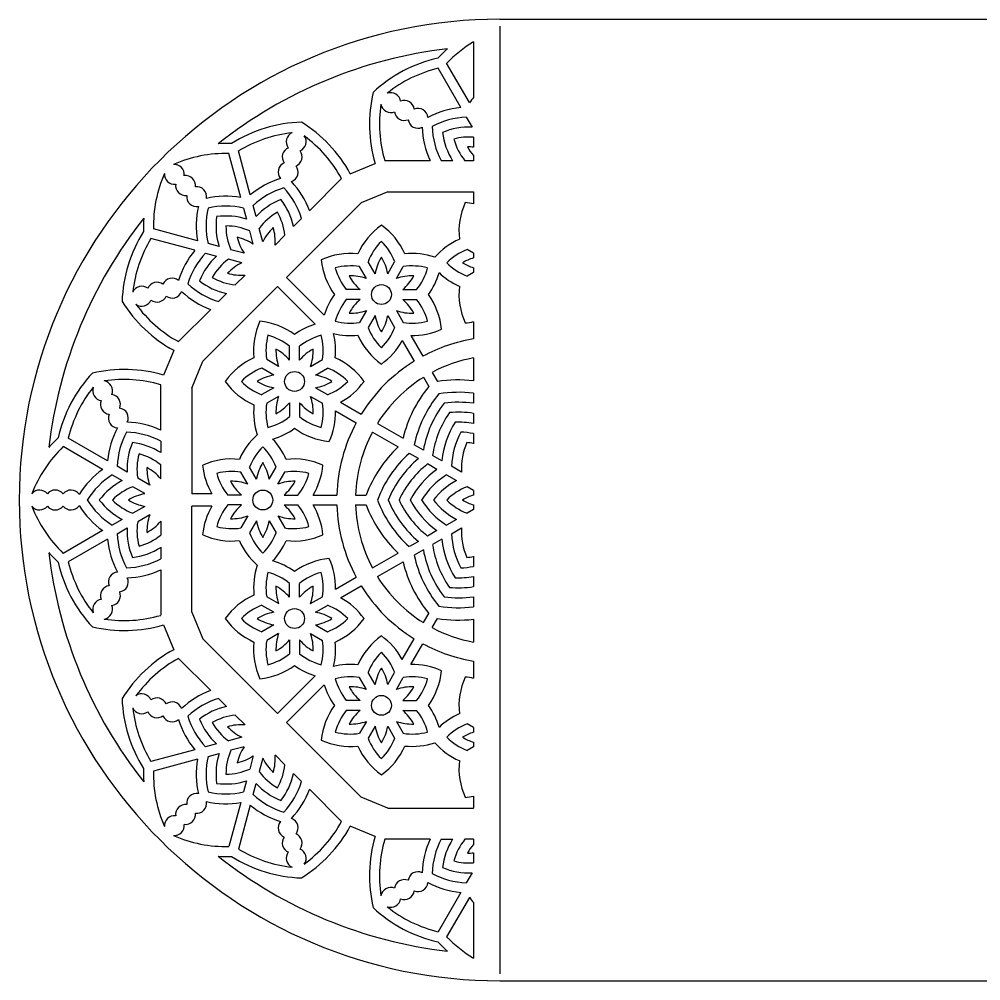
# Model space of a CAD drawing. Extents: x -96 to 194, y 205 to 350.
# Drawn here: x -96 to 49, y 204.6 to 349.6 of the extents above; entities that cross this region are included whole.
import ezdxf

# ---------------------------------------------------------------- set-up
doc = ezdxf.new("R2010")
doc.units = 0
doc.layers.get('0').update_dxf_attribs({"linetype": 'CONTINUOUS'})

msp = doc.modelspace()

# ---------------------------------------------------------------- linework, layer by layer
for p, q in [((-23.53, 349.61), (121.47, 349.61)), ((-23.53, 348.58), (-23.53, 205.65)), ((-27.53, 346.21), (-27.53, 337.83)), ((-29.45, 336.28), (-32.87, 342.22)), ((-28.15, 337.03), (-31.58, 342.97)), ((-28.61, 334.83), (-27.75, 333.33)), ((-27.53, 331.82), (-27.53, 330.32)), ((-62.63, 322.75), (-64.41, 329.37)), ((-61.18, 323.13), (-62.96, 329.76)), ((-46.1, 326.31), (-42.36, 327.86)), ((-34.07, 328.28), (-40.92, 328.28)), ((-30.66, 328.28), (-32.4, 328.28)), ((-27.53, 328.28), (-28.82, 328.28)), ((-27.53, 329.07), (-27.53, 328.28)), ((-52.26, 320.74), (-47.41, 325.59)), ((-40.42, 323.6), (-44.46, 321.92)), ((-40.42, 323.6), (-27.53, 323.6)), ((-27.53, 323.6), (-27.53, 321.75)), ((-44.46, 321.92), (-55.74, 310.64)), ((-62.2, 321.13), (-61.75, 319.46)), ((-60.3, 319.85), (-60.75, 321.52)), ((-53.44, 319.56), (-54.66, 318.34)), ((-69.17, 316.21), (-75.79, 317.99)), ((-60.73, 315.67), (-61.27, 317.68)), ((-59.29, 316.06), (-59.83, 318.07)), ((-69.55, 314.77), (-76.17, 316.54)), ((-57.44, 315.56), (-55.97, 317.03)), ((-65.88, 315.33), (-67.55, 315.78)), ((-62.09, 314.32), (-64.1, 314.85)), ((-27.53, 314.32), (-28.49, 314.88)), ((-67.94, 314.33), (-66.27, 313.88)), ((-62.48, 312.87), (-64.49, 313.41)), ((-27.53, 314.32), (-27.53, 313.62)), ((-43.67, 310.49), (-44.71, 312.3)), ((-42.37, 311.24), (-43.41, 313.04)), ((-40.46, 311.24), (-39.42, 313.04)), ((-39.16, 310.49), (-38.12, 312.3)), ((-27.53, 312.13), (-27.53, 311.43)), ((-61.98, 311.02), (-63.45, 309.55)), ((-50.06, 304.96), (-55.74, 310.64)), ((-27.53, 311.43), (-28.49, 310.88)), ((-68.34, 298.04), (-57.06, 309.32)), ((-51.38, 303.64), (-57.06, 309.32)), ((-64.76, 308.25), (-65.98, 307.02)), ((-44.62, 308.84), (-46.71, 308.84)), ((-38.2, 308.84), (-36.12, 308.84)), ((-44.62, 307.34), (-46.71, 307.34)), ((-38.2, 307.34), (-36.12, 307.34)), ((-67.16, 305.84), (-72.01, 300.99)), ((-43.67, 305.68), (-44.71, 303.88)), ((-42.37, 304.93), (-43.41, 303.13)), ((-40.46, 304.93), (-39.42, 303.13)), ((-39.16, 305.68), (-38.12, 303.88)), ((-27.53, 304), (-27.53, 301.39)), ((-36.98, 301.9), (-35.18, 298.79)), ((-55.25, 298.21), (-55.25, 300.29)), ((-53.76, 298.21), (-53.76, 300.29)), ((-38.27, 301.15), (-36.48, 298.04)), ((-72.73, 299.68), (-74.28, 295.94)), ((-70.01, 294), (-68.34, 298.04)), ((-56.91, 297.25), (-58.71, 298.29)), ((-52.1, 297.25), (-50.3, 298.29)), ((-27.53, 298.54), (-27.53, 295.09)), ((-57.66, 295.95), (-59.46, 296.99)), ((-51.35, 295.95), (-49.55, 296.99)), ((-33.77, 296.35), (-32.97, 294.96)), ((-74.7, 287.65), (-74.7, 294.5)), ((-35.07, 295.61), (-34.27, 294.21)), ((-70.01, 294), (-70.01, 278.05)), ((-57.66, 294.04), (-59.46, 293)), ((-51.35, 294.04), (-49.55, 293)), ((-27.53, 293.2), (-27.53, 291.69)), ((-56.91, 292.74), (-58.71, 291.7)), ((-55.25, 291.78), (-55.25, 289.7)), ((-53.76, 291.78), (-53.76, 289.7)), ((-52.1, 292.74), (-50.3, 291.7)), ((-47.57, 291.86), (-44.46, 290.06)), ((-48.32, 290.56), (-45.21, 288.76)), ((-27.53, 290.17), (-27.53, 288.66)), ((-42.02, 288.65), (-38.15, 286.42)), ((-42.77, 287.36), (-38.9, 285.12)), ((-27.53, 287.13), (-27.53, 285.6)), ((-82.7, 283.03), (-88.64, 286.46)), ((-74.7, 285.98), (-74.7, 284.25)), ((-83.45, 281.73), (-89.38, 285.16)), ((-35.08, 284.65), (-36.45, 285.44)), ((-35.83, 283.35), (-37.2, 284.14)), ((-32.28, 283.03), (-33.69, 283.84)), ((-79.75, 281.33), (-81.25, 282.19)), ((-74.7, 280.32), (-74.7, 282.4)), ((-61.55, 279.52), (-62.59, 281.32)), ((-60.25, 280.27), (-61.29, 282.07)), ((-58.34, 280.27), (-57.3, 282.07)), ((-57.04, 279.52), (-56, 281.32)), ((-33.03, 281.73), (-34.44, 282.55)), ((-29.33, 281.33), (-30.83, 282.19)), ((-82, 280.9), (-80.5, 280.03)), ((-76.35, 279.37), (-78.16, 280.41)), ((-31.58, 280.9), (-30.08, 280.03)), ((-77.1, 278.07), (-78.9, 279.11)), ((-27.53, 278.56), (-28.49, 279.11)), ((-27.53, 278.56), (-27.53, 277.86)), ((-66.98, 278.05), (-70.01, 278.05)), ((-62.51, 277.86), (-64.59, 277.86)), ((-56.09, 277.86), (-54.01, 277.86)), ((-51.72, 277.86), (-48.13, 277.86)), ((-45.32, 277.86), (-43.71, 277.86)), ((-77.1, 276.15), (-78.9, 275.11)), ((-66.98, 276.17), (-70.01, 276.17)), ((-70.01, 260.22), (-70.01, 276.17)), ((-62.51, 276.36), (-64.59, 276.36)), ((-56.09, 276.36), (-54.01, 276.36)), ((-51.72, 276.36), (-48.13, 276.36)), ((-45.32, 276.36), (-43.71, 276.36)), ((-27.53, 275.67), (-28.49, 275.11)), ((-27.53, 276.36), (-27.53, 275.67)), ((-80.5, 274.19), (-82, 273.33)), ((-76.35, 274.86), (-78.16, 273.82)), ((-61.55, 274.7), (-62.59, 272.9)), ((-57.04, 274.7), (-56, 272.9)), ((-30.08, 274.19), (-31.58, 273.33)), ((-81.25, 272.03), (-79.75, 272.89)), ((-74.7, 273.9), (-74.7, 271.82)), ((-60.25, 273.95), (-61.29, 272.15)), ((-58.34, 273.95), (-57.3, 272.15)), ((-30.83, 272.03), (-29.33, 272.89)), ((-83.45, 272.49), (-89.38, 269.06)), ((-82.7, 271.19), (-88.64, 267.77)), ((-33.03, 272.49), (-34.44, 271.68)), ((-32.28, 271.19), (-33.69, 270.38)), ((-74.7, 269.98), (-74.7, 268.24)), ((-35.83, 270.87), (-37.2, 270.08)), ((-42.77, 266.87), (-38.9, 269.1)), ((-35.08, 269.58), (-36.45, 268.78)), ((-27.53, 268.62), (-27.53, 267.09)), ((-42.02, 265.57), (-38.15, 267.8)), ((-74.7, 266.57), (-74.7, 259.72)), ((-48.32, 263.66), (-45.21, 265.46)), ((-27.53, 265.57), (-27.53, 264.05)), ((-55.25, 262.44), (-55.25, 264.52)), ((-53.76, 262.44), (-53.76, 264.52)), ((-47.57, 262.37), (-44.46, 264.16)), ((-56.91, 261.48), (-58.71, 262.52)), ((-52.1, 261.48), (-50.3, 262.52)), ((-27.53, 262.53), (-27.53, 261.02)), ((-57.66, 260.18), (-59.46, 261.22)), ((-51.35, 260.18), (-49.55, 261.22)), ((-70.01, 260.22), (-68.34, 256.18)), ((-35.07, 258.62), (-34.27, 260.01)), ((-74.28, 258.28), (-72.73, 254.54)), ((-57.66, 258.27), (-59.46, 257.23)), ((-51.35, 258.27), (-49.55, 257.23)), ((-33.77, 257.87), (-32.97, 259.26)), ((-27.53, 259.14), (-27.53, 255.68)), ((-56.91, 256.97), (-58.71, 255.93)), ((-52.1, 256.97), (-50.3, 255.93)), ((-68.34, 256.18), (-57.06, 244.9)), ((-55.25, 256.02), (-55.25, 253.93)), ((-53.76, 256.02), (-53.76, 253.93)), ((-38.27, 253.07), (-36.48, 256.18)), ((-36.98, 252.32), (-35.18, 255.43)), ((-67.16, 248.38), (-72.01, 253.23)), ((-27.53, 252.83), (-27.53, 250.22)), ((-42.37, 249.29), (-43.41, 251.09)), ((-40.46, 249.29), (-39.42, 251.09)), ((-51.38, 250.58), (-57.06, 244.9)), ((-43.67, 248.54), (-44.71, 250.34)), ((-39.16, 248.54), (-38.12, 250.34)), ((-50.06, 249.26), (-55.74, 243.58)), ((-65.98, 247.2), (-64.76, 245.98)), ((-44.62, 246.88), (-46.71, 246.88)), ((-38.2, 246.88), (-36.12, 246.88)), ((-44.62, 245.39), (-46.71, 245.39)), ((-38.2, 245.39), (-36.12, 245.39)), ((-61.98, 243.2), (-63.45, 244.67)), ((-43.67, 243.73), (-44.71, 241.93)), ((-39.16, 243.73), (-38.12, 241.93)), ((-44.46, 232.3), (-55.74, 243.58)), ((-42.37, 242.98), (-43.41, 241.18)), ((-40.46, 242.98), (-39.42, 241.18)), ((-27.53, 242.79), (-28.49, 243.34)), ((-27.53, 242.79), (-27.53, 242.09)), ((-62.48, 241.35), (-64.49, 240.81)), ((-69.55, 239.46), (-76.17, 237.68)), ((-66.27, 240.34), (-67.94, 239.89)), ((-62.09, 239.91), (-64.1, 239.37)), ((-27.53, 239.9), (-28.49, 239.35)), ((-27.53, 240.6), (-27.53, 239.9)), ((-69.17, 238.01), (-75.79, 236.24)), ((-67.55, 238.44), (-65.88, 238.89)), ((-60.73, 238.55), (-61.27, 236.54)), ((-59.29, 238.16), (-59.83, 236.15)), ((-57.44, 238.66), (-55.97, 237.19)), ((-54.66, 235.89), (-53.44, 234.66)), ((-61.75, 234.76), (-62.2, 233.09)), ((-60.75, 232.7), (-60.3, 234.37)), ((-52.26, 233.48), (-47.41, 228.63)), ((-40.42, 230.63), (-44.46, 232.3)), ((-27.53, 232.47), (-27.53, 230.63)), ((-62.63, 231.48), (-64.41, 224.85)), ((-61.18, 231.09), (-62.96, 224.47)), ((-40.42, 230.63), (-27.53, 230.63)), ((-42.36, 226.36), (-46.1, 227.91)), ((-34.07, 225.94), (-40.92, 225.94)), ((-32.4, 225.94), (-30.66, 225.94)), ((-27.53, 225.94), (-28.82, 225.94)), ((-27.53, 225.94), (-27.53, 225.16)), ((-27.53, 223.91), (-27.53, 222.4)), ((-27.75, 220.89), (-28.61, 219.39)), ((-29.45, 217.94), (-32.87, 212)), ((-28.15, 217.19), (-31.58, 211.26)), ((-27.53, 216.39), (-27.53, 208.01)), ((-23.53, 204.61), (121.47, 204.61))]:
    msp.add_line(p, q)
for centre in [(-41.41, 308.09), (-54.51, 294.99), (-59.3, 277.11), (-54.51, 259.23), (-41.41, 246.14)]:
    msp.add_circle(centre, 1.5)
for centre, radius, start, end in [((-23.53, 277.11), 72.5, 90, 270), ((-23.53, 277.11), 68.5, 96.6594, 128.3406), ((-17.34, 329.34), 21.2, 131.8025, 137.1941), ((-17.34, 329.34), 19.7, 121.137, 136.2644), ((-28.2, 323.08), 21.2, 102.8059, 133.0294), ((-28.2, 323.08), 19.7, 103.7356, 128.755), ((-22.01, 333.8), 21.2, 166.9706, 196.2644), ((-40, 337.04), 1.5, 7.6879, 110.5741), ((-22.01, 333.8), 19.7, 171.245, 196.2644), ((-40, 337.04), 1.5, 189.4259, 292.3121), ((-37.95, 335.85), 1.5, 7.6879, 112.3121), ((-17.34, 329.34), 13.26, 140.1962, 144.5888), ((-37.95, 335.85), 1.5, 187.6879, 292.3121), ((-35.9, 334.67), 1.5, 4.8631, 112.3121), ((-28.2, 323.08), 13.26, 95.4112, 117.9143), ((-52.73, 312.91), 21.2, 91.9706, 122.1941), ((-64.69, 316.12), 21.2, 28.7356, 58.0294), ((-35.9, 334.67), 1.5, 187.6879, 295.1369), ((-28.2, 323.08), 11.76, 92.0248, 118.2618), ((-52.73, 312.91), 19.7, 96.245, 121.2644), ((-54.26, 331.14), 1.5, 114.4259, 217.3121), ((-22.01, 333.8), 13.26, 182.0857, 204.5888), ((-22.01, 333.8), 11.76, 181.7382, 207.9752), ((-28.2, 323.08), 10.27, 87.4837, 112.9294), ((-22.01, 333.8), 10.27, 187.0706, 212.5163), ((-64.84, 309.67), 21.2, 87.8059, 93.1975), ((-54.26, 331.14), 1.5, 292.6879, 35.5741), ((-64.69, 316.12), 19.7, 28.7356, 53.755), ((-28.2, 323.08), 8.77, 85.6372, 105.1067), ((-22.01, 333.8), 8.77, 194.8933, 219.0043), ((-64.84, 309.67), 19.7, 88.7356, 113.755), ((-54.87, 328.85), 1.5, 112.6879, 217.3121), ((-54.87, 328.85), 1.5, 292.6879, 37.3121), ((-28.2, 323.08), 7.27, 84.7359, 91.6552), ((-22.01, 333.8), 7.27, 208.3448, 220.5821), ((-72.63, 326.21), 1.5, 352.6879, 95.5741), ((-55.48, 326.56), 1.5, 112.6879, 220.1369), ((-56.09, 318.42), 19.7, 156.245, 181.2644), ((-72.63, 326.21), 1.5, 174.4259, 277.3121), ((-55.48, 326.56), 1.5, 289.8631, 37.3121), ((-70.95, 324.54), 1.5, 352.6879, 97.3121), ((-52.73, 312.91), 13.26, 107.0857, 129.5888), ((-64.69, 316.12), 13.26, 20.4112, 42.9143), ((-70.95, 324.54), 1.5, 172.6879, 277.3121), ((-69.28, 322.86), 1.5, 349.8631, 97.3121), ((-52.73, 312.91), 11.76, 106.7382, 132.9752), ((-64.69, 316.12), 11.76, 17.0248, 43.2618), ((-69.28, 322.86), 1.5, 172.6879, 280.1369), ((-64.84, 309.67), 13.26, 80.4112, 102.9143), ((-52.73, 312.91), 10.27, 112.0706, 137.5163), ((-64.69, 316.12), 10.27, 12.4837, 37.9294), ((-19.08, 317.55), 10.64, 155.562, 186.087), ((-29.8, 311.36), 10.64, 77.6971, 84.438), ((-56.09, 318.42), 13.26, 167.0857, 189.5888), ((-56.09, 318.42), 11.76, 166.7382, 192.9752), ((-64.84, 309.67), 11.76, 77.0248, 103.2618), ((-52.73, 312.91), 8.77, 119.8933, 144.0043), ((-64.69, 316.12), 8.77, 5.9957, 30.1067), ((-23.53, 277.11), 68.5, 141.6594, 173.3406), ((-56.09, 318.42), 21.2, 176.8025, 182.1941), ((-56.09, 318.42), 10.27, 172.0706, 197.5163), ((-64.84, 309.67), 10.27, 72.4837, 97.9294), ((-59.33, 306.31), 21.2, 147.8059, 178.0294), ((-56.09, 318.42), 8.77, 179.8933, 204.0043), ((-64.84, 309.67), 8.77, 65.9957, 90.1067), ((-52.73, 312.91), 7.27, 133.3448, 154.382), ((-64.69, 316.12), 7.27, 355.618, 16.6552), ((-35.23, 309.9), 10.64, 125.562, 156.087), ((-47.6, 309.9), 10.64, 23.913, 54.438), ((-59.33, 306.31), 19.7, 148.7356, 173.755), ((-64.84, 309.67), 7.27, 55.618, 76.6552), ((-56.09, 318.42), 7.27, 193.3448, 214.382), ((-35.23, 309.9), 8.77, 134.8933, 159.0043), ((-47.6, 309.9), 8.77, 20.9957, 45.1067), ((-25.35, 306.69), 10.64, 113.913, 138.6854), ((-59.33, 306.31), 13.26, 140.4112, 162.9143), ((-25.35, 306.69), 8.77, 110.9957, 135.1067), ((-59.33, 306.31), 11.76, 137.0248, 163.2618), ((-59.33, 306.31), 10.27, 132.4837, 157.9294), ((-59.33, 306.31), 8.77, 125.9957, 150.1067), ((-46.08, 303.64), 10.64, 83.913, 114.438), ((-39.89, 314.35), 10.64, 185.562, 216.087), ((-35.23, 309.9), 7.27, 148.3448, 169.382), ((-47.6, 309.9), 7.27, 10.618, 31.6552), ((-36.75, 303.64), 10.64, 71.3146, 96.087), ((-25.35, 306.69), 7.27, 107.4812, 121.6552), ((-59.33, 306.31), 7.27, 115.618, 136.6552), ((-46.08, 303.64), 8.77, 80.9957, 105.1067), ((-39.89, 314.35), 8.77, 194.8933, 219.0043), ((-36.75, 303.64), 8.77, 74.8933, 99.0043), ((-42.93, 314.35), 8.77, 320.9957, 345.1067), ((-25.35, 319.07), 8.77, 224.8933, 249.0043), ((-25.35, 319.07), 7.27, 238.3448, 252.5188), ((-72.97, 309.06), 1.5, 49.8631, 157.3121), ((-62.54, 318.27), 8.77, 239.8933, 264.0043), ((-62.54, 318.27), 7.27, 253.3448, 274.382), ((-46.08, 303.64), 7.27, 70.618, 91.6552), ((-39.89, 314.35), 7.27, 208.3448, 229.382), ((-36.75, 303.64), 7.27, 88.3448, 109.382), ((-42.93, 314.35), 7.27, 310.618, 331.6552), ((-42.93, 314.35), 10.64, 323.913, 343.8352), ((-25.35, 319.07), 10.64, 226.1648, 246.087), ((-77.55, 307.84), 1.5, 52.6879, 155.5741), ((-75.26, 308.45), 1.5, 52.6879, 157.3121), ((-62.54, 318.27), 11.76, 226.7382, 252.9752), ((-62.54, 318.27), 10.27, 232.0706, 257.5163), ((-19.08, 308.21), 10.64, 173.913, 204.438), ((-75.26, 308.45), 1.5, 232.6879, 337.3121), ((-72.97, 309.06), 1.5, 232.6879, 340.1369), ((-62.54, 318.27), 13.26, 227.0857, 249.5888), ((-39.89, 301.82), 10.64, 143.913, 162.8165), ((-42.93, 301.82), 10.64, 5.562, 36.087), ((-62.54, 318.27), 21.2, 211.9706, 241.2644), ((-77.55, 307.84), 1.5, 234.4259, 337.3121), ((-62.54, 318.27), 19.7, 216.245, 241.2644), ((-39.89, 301.82), 8.77, 140.9957, 165.1067), ((-39.89, 301.82), 7.27, 130.618, 151.6552), ((-42.93, 301.82), 7.27, 28.3448, 49.382), ((-42.93, 301.82), 8.77, 14.8933, 39.0043), ((-46.08, 312.54), 7.27, 268.3448, 289.382), ((-35.23, 306.27), 7.27, 190.618, 211.6552), ((-47.6, 306.27), 7.27, 328.3448, 349.382), ((-36.75, 312.54), 7.27, 250.618, 271.6552), ((-50.05, 299.66), 10.64, 155.562, 186.087), ((-60.77, 293.47), 10.64, 53.913, 84.438), ((-48.24, 293.47), 10.64, 107.1835, 126.087), ((-46.08, 312.54), 8.77, 254.8933, 279.0043), ((-35.23, 306.27), 8.77, 200.9957, 225.1067), ((-47.6, 306.27), 8.77, 314.8933, 339.0043), ((-36.75, 312.54), 8.77, 260.9957, 285.1067), ((-29.8, 314.4), 10.64, 275.562, 282.3029), ((-50.05, 299.66), 8.77, 164.8933, 189.0043), ((-60.77, 293.47), 8.77, 50.9957, 75.1067), ((-48.24, 293.47), 8.77, 104.8933, 129.0043), ((-58.96, 299.66), 8.77, 350.9957, 15.1067), ((-58.96, 299.66), 10.64, 353.913, 13.8352), ((-46.08, 312.54), 10.64, 256.1648, 276.087), ((-35.23, 306.27), 10.64, 203.913, 234.438), ((-36.75, 312.54), 10.64, 268.7603, 294.438), ((-47.6, 306.27), 10.64, 305.562, 331.2397), ((-23.53, 277.11), 24.61, 99.3543, 118.2559), ((-60.77, 293.47), 7.27, 40.618, 61.6552), ((-50.05, 299.66), 7.27, 178.3448, 199.382), ((-48.24, 293.47), 7.27, 118.3448, 139.382), ((-58.96, 299.66), 7.27, 340.618, 1.6552), ((-56.32, 288.81), 10.64, 113.913, 144.438), ((-52.69, 288.81), 10.64, 35.562, 66.087), ((-23.53, 277.11), 24.61, 121.7441, 148.2559), ((-23.53, 277.11), 21.8, 100.5725, 118.0311), ((-69.5, 281.78), 21.2, 136.9706, 167.1941), ((-80.21, 275.59), 21.2, 73.7356, 103.0294), ((-56.32, 288.81), 8.77, 110.9957, 135.1067), ((-56.32, 288.81), 7.27, 100.618, 121.6552), ((-52.69, 288.81), 7.27, 58.3448, 79.382), ((-52.69, 288.81), 8.77, 44.8933, 69.0043), ((-80.21, 275.59), 19.7, 73.7356, 98.755), ((-83.46, 293.59), 1.5, 337.6879, 80.5741), ((-56.32, 301.18), 10.64, 215.562, 246.087), ((-56.32, 301.18), 8.77, 224.8933, 249.0043), ((-56.32, 301.18), 7.27, 238.3448, 259.382), ((-52.69, 301.18), 7.27, 280.618, 301.6552), ((-52.69, 301.18), 8.77, 290.9957, 315.1067), ((-52.69, 301.18), 10.64, 298.7603, 324.438), ((-23.53, 277.11), 21.8, 121.9689, 148.0311), ((-29.8, 275.59), 19.63, 83.367, 99.3028), ((-69.5, 281.78), 19.7, 141.245, 166.2644), ((-83.46, 293.59), 1.5, 159.4259, 262.3121), ((-82.27, 291.53), 1.5, 337.6879, 82.3121), ((-19.08, 281.78), 19.63, 140.6972, 166.3282), ((-19.08, 281.78), 17.76, 140.3967, 168.1067), ((-29.8, 275.59), 17.76, 82.6639, 99.6033), ((-82.27, 291.53), 1.5, 157.6879, 262.3121), ((-50.05, 290.33), 10.64, 173.913, 198.6854), ((-50.05, 290.33), 8.77, 170.9957, 195.1067), ((-50.05, 290.33), 7.27, 160.618, 181.6552), ((-60.77, 296.52), 7.27, 298.3448, 319.382), ((-48.24, 296.52), 7.27, 220.618, 241.6552), ((-58.96, 290.33), 7.27, 358.3448, 19.382), ((-58.96, 290.33), 8.77, 344.8933, 9.0043), ((-19.08, 281.78), 16.26, 142.3728, 169.8417), ((-29.8, 275.59), 16.26, 81.9837, 97.6272), ((-81.09, 289.48), 1.5, 157.6879, 265.1369), ((-81.09, 289.48), 1.5, 334.8631, 82.3121), ((-58.96, 290.33), 10.64, 335.562, 1.2397), ((-19.08, 281.78), 14.76, 144.788, 171.9546), ((-29.8, 275.59), 14.76, 81.1639, 95.212), ((-80.21, 275.59), 13.26, 65.4112, 87.9143), ((-60.77, 296.52), 8.77, 284.8933, 309.0043), ((-48.24, 296.52), 8.77, 230.9957, 255.1067), ((-23.53, 277.11), 24.61, 151.7441, 178.2559), ((-19.08, 281.78), 13.26, 147.8151, 174.5888), ((-29.8, 275.59), 13.26, 80.1564, 92.1849), ((-69.5, 281.78), 13.26, 152.0857, 174.5888), ((-69.5, 281.78), 11.76, 151.7382, 177.9752), ((-80.21, 275.59), 11.76, 62.0248, 88.2618), ((-60.77, 296.52), 10.64, 286.1648, 306.087), ((-48.24, 296.52), 10.64, 233.913, 264.438), ((-23.53, 277.11), 21.8, 151.9689, 178.0311), ((-19.08, 281.78), 11.76, 151.7382, 177.9752), ((-29.8, 275.59), 11.76, 78.8878, 88.2618), ((-75.76, 270.92), 21.2, 132.8059, 138.1975), ((-69.5, 281.78), 10.27, 157.0706, 182.5163), ((-80.21, 275.59), 10.27, 57.4837, 82.9294), ((-53.11, 278.93), 10.64, 131.3146, 156.087), ((-65.49, 278.93), 10.64, 23.913, 43.8352), ((-19.08, 281.78), 10.27, 157.0706, 182.5163), ((-29.8, 275.59), 10.27, 77.2408, 82.9294), ((-75.76, 270.92), 19.7, 133.7356, 158.755), ((-53.11, 278.93), 8.77, 134.8933, 159.0043), ((-65.49, 278.93), 8.77, 20.9957, 45.1067), ((-25.35, 270.92), 19.63, 133.6718, 159.3028), ((-69.5, 281.78), 8.77, 164.8933, 189.0043), ((-80.21, 275.59), 8.77, 50.9957, 75.1067), ((-63.96, 272.66), 10.64, 83.913, 114.438), ((-54.63, 272.66), 10.64, 65.562, 96.087), ((-25.35, 270.92), 17.76, 131.8933, 159.6033), ((-25.35, 270.92), 16.26, 130.1583, 157.6272), ((-75.76, 270.92), 13.26, 125.4112, 147.9143), ((-69.5, 281.78), 7.27, 178.3448, 199.382), ((-80.21, 275.59), 7.27, 40.618, 61.6552), ((-57.78, 283.38), 10.64, 185.562, 210.0676), ((-63.96, 272.66), 8.77, 80.9957, 105.1067), ((-53.11, 278.93), 7.27, 148.3448, 169.382), ((-65.49, 278.93), 7.27, 10.618, 31.6552), ((-54.63, 272.66), 8.77, 74.8933, 99.0043), ((-60.82, 283.38), 10.64, 328.7603, 354.438), ((-25.35, 270.92), 14.76, 128.0454, 155.212), ((-25.35, 270.92), 13.26, 125.4112, 152.1849), ((-75.76, 270.92), 11.76, 122.0248, 148.2618), ((-75.76, 270.92), 10.27, 117.4837, 142.9294), ((-57.78, 283.38), 8.77, 194.8933, 219.0043), ((-63.96, 272.66), 7.27, 70.618, 91.6552), ((-57.78, 283.38), 7.27, 208.3448, 229.382), ((-54.63, 272.66), 7.27, 88.3448, 109.382), ((-60.82, 283.38), 7.27, 310.618, 331.6552), ((-60.82, 283.38), 8.77, 320.9957, 345.1067), ((-25.35, 270.92), 11.76, 122.0248, 148.2618), ((-25.35, 270.92), 10.27, 117.4837, 142.9294), ((-92.97, 277.11), 1.5, 37.6879, 140.5741), ((-90.6, 277.11), 1.5, 37.6879, 142.3121), ((-88.23, 277.11), 1.5, 34.8631, 142.3121), ((-75.76, 270.92), 8.77, 110.9957, 135.1067), ((-25.35, 270.92), 8.77, 110.9957, 135.1067), ((-75.76, 283.3), 11.76, 211.7382, 237.9752), ((-75.76, 283.3), 10.27, 217.0706, 242.5163), ((-75.76, 283.3), 8.77, 224.8933, 249.0043), ((-75.76, 270.92), 7.27, 100.618, 121.6552), ((-75.76, 283.3), 7.27, 238.3448, 259.382), ((-25.35, 283.3), 17.76, 200.3967, 228.1067), ((-25.35, 283.3), 16.26, 202.3728, 229.8417), ((-25.35, 283.3), 14.76, 204.788, 231.9546), ((-25.35, 283.3), 13.26, 207.8151, 234.5888), ((-25.35, 283.3), 11.76, 211.7382, 237.9752), ((-25.35, 283.3), 10.27, 217.0706, 242.5163), ((-25.35, 283.3), 8.77, 224.8933, 249.0043), ((-25.35, 270.92), 7.27, 107.4812, 121.6552), ((-25.35, 283.3), 7.27, 238.3448, 252.5188), ((-92.97, 277.11), 1.5, 219.4259, 322.3121), ((-75.76, 283.3), 19.7, 201.245, 226.2644), ((-90.6, 277.11), 1.5, 217.6879, 322.3121), ((-88.23, 277.11), 1.5, 217.6879, 325.1369), ((-75.76, 283.3), 13.26, 212.0857, 234.5888), ((-57.78, 270.84), 10.64, 149.9324, 174.438), ((-57.78, 270.84), 8.77, 140.9957, 165.1067), ((-57.78, 270.84), 7.27, 130.618, 151.6552), ((-60.82, 270.84), 7.27, 28.3448, 49.382), ((-60.82, 270.84), 8.77, 14.8933, 39.0043), ((-60.82, 270.84), 10.64, 5.562, 31.2397), ((-23.53, 277.11), 24.61, 181.7441, 208.2559), ((-23.53, 277.11), 21.8, 181.9689, 208.0311), ((-25.35, 283.3), 19.63, 200.6972, 226.3282), ((-69.5, 272.44), 7.27, 160.618, 181.6552), ((-63.96, 281.56), 7.27, 268.3448, 289.382), ((-54.63, 281.56), 7.27, 250.618, 271.6552), ((-69.5, 272.44), 10.27, 177.4837, 202.9294), ((-69.5, 272.44), 8.77, 170.9957, 195.1067), ((-80.21, 278.63), 7.27, 298.3448, 319.382), ((-63.96, 281.56), 8.77, 254.8933, 279.0043), ((-53.11, 275.29), 7.27, 190.618, 211.6552), ((-65.49, 275.29), 7.27, 328.3448, 349.382), ((-54.63, 281.56), 8.77, 260.9957, 285.1067), ((-19.08, 272.44), 10.27, 177.4837, 202.9294), ((-69.5, 272.44), 13.26, 185.4112, 207.9143), ((-69.5, 272.44), 11.76, 182.0248, 208.2618), ((-80.21, 278.63), 8.77, 284.8933, 309.0043), ((-63.96, 281.56), 10.64, 245.562, 276.087), ((-53.11, 275.29), 8.77, 200.9957, 225.1067), ((-65.49, 275.29), 8.77, 314.8933, 339.0043), ((-54.63, 281.56), 10.64, 263.913, 294.438), ((-19.08, 272.44), 13.26, 185.4112, 212.1849), ((-19.08, 272.44), 11.76, 182.0248, 208.2618), ((-80.21, 278.63), 10.27, 277.0706, 302.5163), ((-53.11, 275.29), 10.64, 203.913, 228.6854), ((-65.49, 275.29), 10.64, 316.1648, 336.087), ((-19.08, 272.44), 14.76, 188.0454, 215.212), ((-75.76, 283.3), 21.2, 221.8025, 227.1941), ((-23.53, 277.11), 68.5, 186.6594, 218.3406), ((-48.24, 257.71), 10.64, 95.562, 126.087), ((-58.96, 263.89), 10.64, 358.7603, 24.438), ((-19.08, 272.44), 17.76, 191.8933, 219.6033), ((-19.08, 272.44), 16.26, 190.1583, 217.6272), ((-29.8, 278.63), 10.27, 277.0706, 282.7592), ((-69.5, 272.44), 21.2, 192.8059, 223.0294), ((-69.5, 272.44), 19.7, 193.7356, 218.755), ((-80.21, 278.63), 11.76, 271.7382, 297.9752), ((-50.05, 263.89), 10.64, 161.3146, 186.087), ((-60.77, 257.71), 10.64, 53.913, 73.8352), ((-19.08, 272.44), 19.63, 193.6718, 219.3028), ((-29.8, 278.63), 11.76, 271.7382, 281.1122), ((-81.09, 264.74), 1.5, 94.8631, 202.3121), ((-81.09, 264.74), 1.5, 277.6879, 25.1369), ((-80.21, 278.63), 13.26, 272.0857, 294.5888), ((-50.05, 263.89), 8.77, 164.8933, 189.0043), ((-60.77, 257.71), 8.77, 50.9957, 75.1067), ((-48.24, 257.71), 8.77, 104.8933, 129.0043), ((-58.96, 263.89), 8.77, 350.9957, 15.1067), ((-23.53, 277.11), 21.8, 211.9689, 238.0311), ((-29.8, 278.63), 13.26, 267.8151, 279.8436), ((-82.27, 262.69), 1.5, 97.6879, 202.3121), ((-60.77, 257.71), 7.27, 40.618, 61.6552), ((-50.05, 263.89), 7.27, 178.3448, 199.382), ((-48.24, 257.71), 7.27, 118.3448, 139.382), ((-58.96, 263.89), 7.27, 340.618, 1.6552), ((-23.53, 277.11), 24.61, 211.7441, 238.2559), ((-29.8, 278.63), 14.76, 264.788, 278.8361), ((-82.27, 262.69), 1.5, 277.6879, 22.3121), ((-56.32, 253.04), 10.64, 113.913, 144.438), ((-29.8, 278.63), 16.26, 262.3728, 278.0163), ((-83.46, 260.64), 1.5, 97.6879, 200.5741), ((-83.46, 260.64), 1.5, 279.4259, 22.3121), ((-56.32, 253.04), 8.77, 110.9957, 135.1067), ((-52.69, 253.04), 8.77, 44.8933, 69.0043), ((-52.69, 253.04), 10.64, 35.562, 61.2397), ((-29.8, 278.63), 17.76, 260.3967, 277.3361), ((-80.21, 278.63), 19.7, 261.245, 286.2644), ((-56.32, 253.04), 7.27, 100.618, 121.6552), ((-52.69, 253.04), 7.27, 58.3448, 79.382), ((-80.21, 278.63), 21.2, 256.9706, 286.2644), ((-56.32, 265.42), 10.64, 215.562, 246.087), ((-56.32, 265.42), 8.77, 224.8933, 249.0043), ((-56.32, 265.42), 7.27, 238.3448, 259.382), ((-52.69, 265.42), 7.27, 280.618, 301.6552), ((-52.69, 265.42), 8.77, 290.9957, 315.1067), ((-52.69, 265.42), 10.64, 293.913, 324.438), ((-29.8, 278.63), 19.63, 260.6972, 276.633), ((-50.05, 254.56), 7.27, 160.618, 181.6552), ((-58.96, 254.56), 7.27, 358.3448, 19.382), ((-23.53, 277.11), 21.8, 241.9689, 259.4275), ((-50.05, 254.56), 10.64, 173.913, 204.438), ((-50.05, 254.56), 8.77, 170.9957, 195.1067), ((-60.77, 260.75), 7.27, 298.3448, 319.382), ((-48.24, 260.75), 7.27, 220.618, 241.6552), ((-58.96, 254.56), 8.77, 344.8933, 9.0043), ((-58.96, 254.56), 10.64, 346.1648, 6.087), ((-35.23, 247.95), 10.64, 125.562, 156.087), ((-47.6, 247.95), 10.64, 28.7603, 54.438), ((-23.53, 277.11), 24.61, 241.7441, 260.6457), ((-62.54, 235.95), 21.2, 118.7356, 148.0294), ((-60.77, 260.75), 8.77, 284.8933, 309.0043), ((-48.24, 260.75), 8.77, 230.9957, 255.1067), ((-35.23, 247.95), 8.77, 134.8933, 159.0043), ((-47.6, 247.95), 8.77, 20.9957, 45.1067), ((-62.54, 235.95), 19.7, 118.7356, 143.755), ((-46.08, 241.68), 10.64, 83.913, 103.8352), ((-36.75, 241.68), 10.64, 65.562, 91.2397), ((-60.77, 260.75), 10.64, 275.562, 306.087), ((-48.24, 260.75), 10.64, 233.913, 252.8165), ((-35.23, 247.95), 7.27, 148.3448, 169.382), ((-47.6, 247.95), 7.27, 10.618, 31.6552), ((-42.93, 252.4), 10.64, 323.913, 354.438), ((-46.08, 241.68), 8.77, 80.9957, 105.1067), ((-39.89, 252.4), 8.77, 194.8933, 219.0043), ((-36.75, 241.68), 8.77, 74.8933, 99.0043), ((-42.93, 252.4), 8.77, 320.9957, 345.1067), ((-19.08, 246.01), 10.64, 155.562, 186.087), ((-29.8, 239.82), 10.64, 77.6971, 84.438), ((-62.54, 235.95), 13.26, 110.4112, 132.9143), ((-39.89, 252.4), 10.64, 197.1835, 216.087), ((-46.08, 241.68), 7.27, 70.618, 91.6552), ((-39.89, 252.4), 7.27, 208.3448, 229.382), ((-36.75, 241.68), 7.27, 88.3448, 109.382), ((-42.93, 252.4), 7.27, 310.618, 331.6552), ((-59.33, 247.91), 21.2, 181.9706, 212.1941), ((-77.55, 246.38), 1.5, 22.6879, 125.5741), ((-75.26, 245.77), 1.5, 22.6879, 127.3121), ((-72.97, 245.16), 1.5, 19.8631, 127.3121), ((-62.54, 235.95), 11.76, 107.0248, 133.2618), ((-59.33, 247.91), 19.7, 186.245, 211.2644), ((-77.55, 246.38), 1.5, 204.4259, 307.3121), ((-75.26, 245.77), 1.5, 202.6879, 307.3121), ((-62.54, 235.95), 10.27, 102.4837, 127.9294), ((-39.89, 239.87), 10.64, 143.913, 174.438), ((-39.89, 239.87), 8.77, 140.9957, 165.1067), ((-39.89, 239.87), 7.27, 130.618, 151.6552), ((-42.93, 239.87), 7.27, 28.3448, 49.382), ((-42.93, 239.87), 8.77, 14.8933, 39.0043), ((-42.93, 239.87), 10.64, 16.1648, 36.087), ((-72.97, 245.16), 1.5, 202.6879, 310.1369), ((-59.33, 247.91), 13.26, 197.0857, 219.5888), ((-59.33, 247.91), 11.76, 196.7382, 222.9752), ((-59.33, 247.91), 10.27, 202.0706, 227.5163), ((-62.54, 235.95), 8.77, 95.9957, 120.1067), ((-46.08, 250.59), 7.27, 268.3448, 289.382), ((-36.75, 250.59), 7.27, 250.618, 271.6552), ((-25.35, 235.15), 10.64, 113.913, 133.8352), ((-59.33, 247.91), 8.77, 209.8933, 234.0043), ((-62.54, 235.95), 7.27, 85.618, 106.6552), ((-59.33, 247.91), 7.27, 223.3448, 244.382), ((-35.23, 244.32), 7.27, 190.618, 211.6552), ((-47.6, 244.32), 7.27, 328.3448, 349.382), ((-25.35, 235.15), 8.77, 110.9957, 135.1067), ((-46.08, 250.59), 10.64, 245.562, 276.087), ((-46.08, 250.59), 8.77, 254.8933, 279.0043), ((-35.23, 244.32), 8.77, 200.9957, 225.1067), ((-47.6, 244.32), 8.77, 314.8933, 339.0043), ((-36.75, 250.59), 8.77, 260.9957, 285.1067), ((-25.35, 247.53), 8.77, 224.8933, 249.0043), ((-25.35, 235.15), 7.27, 107.4812, 121.6552), ((-25.35, 247.53), 7.27, 238.3448, 252.5188), ((-56.09, 235.8), 8.77, 155.9957, 180.1067), ((-56.09, 235.8), 7.27, 145.618, 166.6552), ((-35.23, 244.32), 10.64, 203.913, 234.438), ((-47.6, 244.32), 10.64, 305.562, 336.087), ((-36.75, 250.59), 10.64, 263.913, 288.6854), ((-25.35, 247.53), 10.64, 221.3146, 246.087), ((-56.09, 235.8), 13.26, 170.4112, 192.9143), ((-56.09, 235.8), 11.76, 167.0248, 193.2618), ((-56.09, 235.8), 10.27, 162.4837, 187.9294), ((-64.84, 244.55), 7.27, 283.3448, 304.382), ((-52.73, 241.31), 7.27, 205.618, 226.6552), ((-64.69, 238.1), 7.27, 343.3448, 4.382), ((-19.08, 236.68), 10.64, 173.913, 204.438), ((-56.09, 235.8), 21.2, 177.8059, 183.1975), ((-64.84, 244.55), 8.77, 269.8933, 294.0043), ((-64.69, 238.1), 8.77, 329.8933, 354.0043), ((-56.09, 235.8), 19.7, 178.7356, 203.755), ((-52.73, 241.31), 8.77, 215.9957, 240.1067), ((-64.69, 238.1), 10.27, 322.0706, 347.5163), ((-64.84, 244.55), 10.27, 262.0706, 287.5163), ((-52.73, 241.31), 10.27, 222.4837, 247.9294), ((-64.69, 238.1), 11.76, 316.7382, 342.9752), ((-64.69, 238.1), 13.26, 317.0857, 339.5888), ((-69.28, 231.36), 1.5, 79.8631, 187.3121), ((-64.84, 244.55), 11.76, 256.7382, 282.9752), ((-52.73, 241.31), 11.76, 227.0248, 253.2618), ((-29.8, 242.86), 10.64, 275.562, 282.3029), ((-70.95, 229.69), 1.5, 82.6879, 187.3121), ((-69.28, 231.36), 1.5, 262.6879, 10.1369), ((-64.84, 244.55), 13.26, 257.0857, 279.5888), ((-52.73, 241.31), 13.26, 230.4112, 252.9143), ((-72.63, 228.01), 1.5, 82.6879, 185.5741), ((-70.95, 229.69), 1.5, 262.6879, 7.3121), ((-72.63, 228.01), 1.5, 264.4259, 7.3121), ((-55.48, 227.67), 1.5, 139.8631, 247.3121), ((-55.48, 227.67), 1.5, 322.6879, 70.1369), ((-64.69, 238.1), 21.2, 301.9706, 331.2644), ((-64.69, 238.1), 19.7, 306.245, 331.2644), ((-64.84, 244.55), 19.7, 246.245, 271.2644), ((-54.87, 225.38), 1.5, 142.6879, 247.3121), ((-54.87, 225.38), 1.5, 322.6879, 67.3121), ((-22.01, 220.43), 21.2, 163.7356, 193.0294), ((-22.01, 220.43), 19.7, 163.7356, 188.755), ((-22.01, 220.43), 13.26, 155.4112, 177.9143), ((-22.01, 220.43), 11.76, 152.0248, 178.2618), ((-22.01, 220.43), 10.27, 147.4837, 172.9294), ((-22.01, 220.43), 8.77, 140.9957, 165.1067), ((-22.01, 220.43), 7.27, 139.4179, 151.6552), ((-64.84, 244.55), 21.2, 266.8025, 272.1941), ((-23.53, 277.11), 68.5, 231.6594, 263.3406), ((-52.73, 241.31), 21.2, 237.8059, 268.0294), ((-52.73, 241.31), 19.7, 238.7356, 263.755), ((-54.26, 223.09), 1.5, 142.6879, 245.5741), ((-54.26, 223.09), 1.5, 324.4259, 67.3121), ((-28.2, 231.14), 7.27, 268.3448, 275.2641), ((-28.2, 231.14), 8.77, 254.8933, 274.3628), ((-35.9, 219.55), 1.5, 64.8631, 172.3121), ((-28.2, 231.14), 11.76, 241.7382, 267.9752), ((-28.2, 231.14), 10.27, 247.0706, 272.5163), ((-37.95, 218.37), 1.5, 67.6879, 172.3121), ((-35.9, 219.55), 1.5, 247.6879, 355.1369), ((-28.2, 231.14), 13.26, 242.0857, 264.5888), ((-40, 217.18), 1.5, 67.6879, 170.5741), ((-37.95, 218.37), 1.5, 247.6879, 352.3121), ((-40, 217.18), 1.5, 249.4259, 352.3121), ((-17.34, 224.88), 13.26, 215.4112, 219.8038), ((-28.2, 231.14), 21.2, 226.9706, 257.1941), ((-28.2, 231.14), 19.7, 231.245, 256.2644), ((-17.34, 224.88), 21.2, 222.8059, 228.1975), ((-17.34, 224.88), 19.7, 223.7356, 238.863)]:
    msp.add_arc(centre, radius, start, end)

doc.saveas('drawing.dxf')
